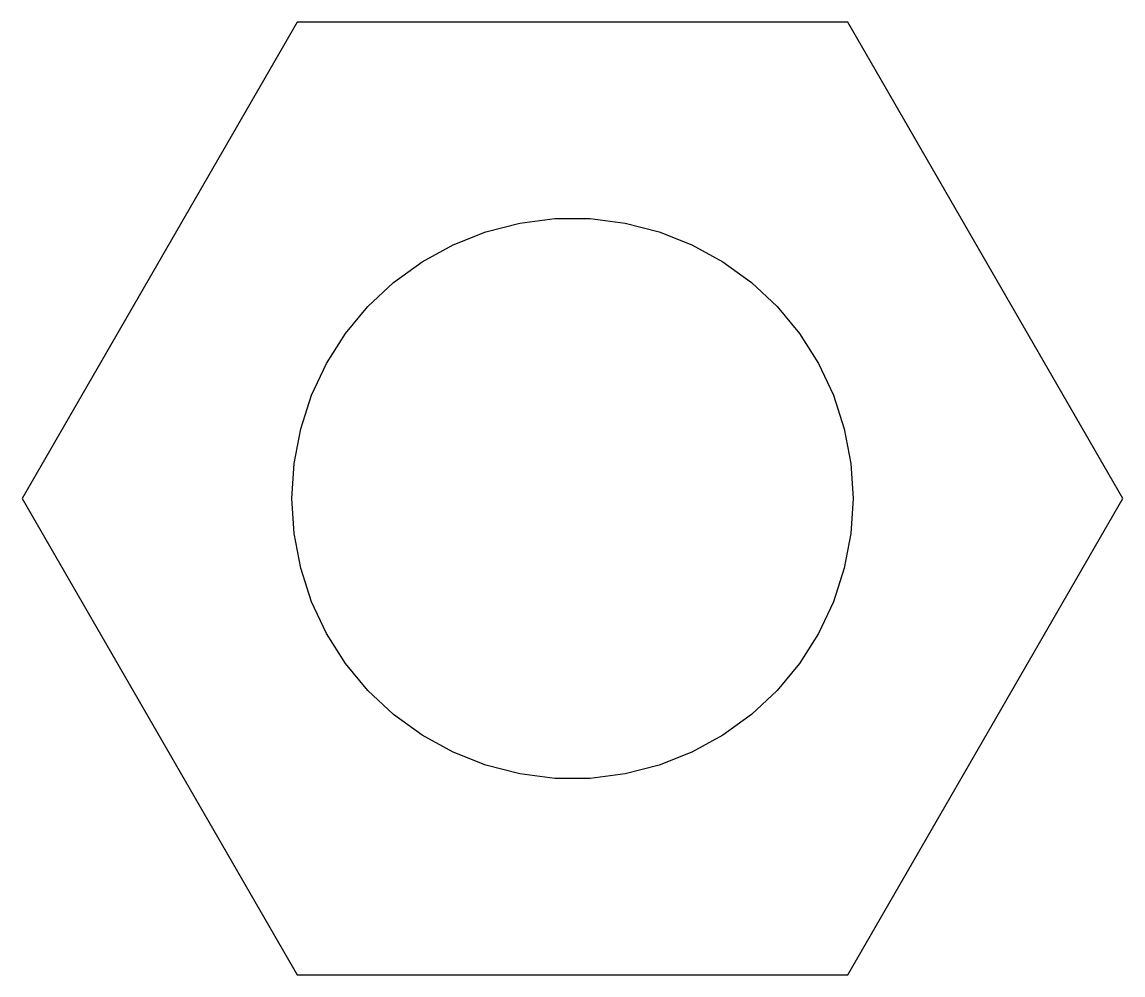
# Model space of a CAD drawing. Header units: metres. Extents: x -9.8 to 9.8, y 28.5 to 45.5.
import ezdxf

# ---------------------------------------------------------------- set-up
doc = ezdxf.new("R2010")
doc.units = ezdxf.units.M

msp = doc.modelspace()

# ---------------------------------------------------------------- linework, layer by layer
for p, q in [((-4.9045, 45.4948), (-9.80899, 37)), ((4.9045, 45.4948), (-4.9045, 45.4948)), ((9.80899, 37), (4.9045, 45.4948)), ((-0.936905, 41.9114), (-0.31395, 41.9901)), ((-0.31395, 41.9901), (0.31395, 41.9901)), ((0.31395, 41.9901), (0.936905, 41.9114)), ((-1.54507, 41.7553), (-0.936905, 41.9114)), ((0.936905, 41.9114), (1.54507, 41.7553)), ((-2.12889, 41.5241), (-1.54507, 41.7553)), ((1.54507, 41.7553), (2.12889, 41.5241)), ((-2.67912, 41.2216), (-2.12889, 41.5241)), ((2.12889, 41.5241), (2.67912, 41.2216)), ((-3.18712, 40.8526), (-2.67912, 41.2216)), ((2.67912, 41.2216), (3.18712, 40.8526)), ((-3.64484, 40.4227), (-3.18712, 40.8526)), ((3.18712, 40.8526), (3.64484, 40.4227)), ((-4.04507, 39.9389), (-3.64484, 40.4227)), ((3.64484, 40.4227), (4.04507, 39.9389)), ((-4.38153, 39.4088), (-4.04507, 39.9389)), ((4.04507, 39.9389), (4.38153, 39.4088)), ((-4.64888, 38.8406), (-4.38153, 39.4088)), ((4.38153, 39.4088), (4.64888, 38.8406)), ((-4.84291, 38.2434), (-4.64888, 38.8406)), ((4.64888, 38.8406), (4.84291, 38.2434)), ((-4.96057, 37.6267), (-4.84291, 38.2434)), ((4.84291, 38.2434), (4.96057, 37.6267)), ((-5, 37), (-4.96057, 37.6267)), ((4.96057, 37.6267), (5, 37)), ((-9.80899, 37), (-4.9045, 28.5052)), ((-4.96057, 36.3733), (-5, 37)), ((4.9045, 28.5052), (9.80899, 37)), ((5, 37), (4.96057, 36.3733)), ((-4.84291, 35.7566), (-4.96057, 36.3733)), ((4.96057, 36.3733), (4.84291, 35.7566)), ((-4.64888, 35.1594), (-4.84291, 35.7566)), ((4.84291, 35.7566), (4.64888, 35.1594)), ((-4.38153, 34.5912), (-4.64888, 35.1594)), ((4.64888, 35.1594), (4.38153, 34.5912)), ((-4.04507, 34.0611), (-4.38153, 34.5912)), ((4.38153, 34.5912), (4.04507, 34.0611)), ((-3.64484, 33.5773), (-4.04507, 34.0611)), ((4.04507, 34.0611), (3.64484, 33.5773)), ((-3.18712, 33.1474), (-3.64484, 33.5773)), ((3.64484, 33.5773), (3.18712, 33.1474)), ((-2.67912, 32.7784), (-3.18712, 33.1474)), ((3.18712, 33.1474), (2.67912, 32.7784)), ((-2.12889, 32.4759), (-2.67912, 32.7784)), ((2.67912, 32.7784), (2.12889, 32.4759)), ((-1.54507, 32.2447), (-2.12889, 32.4759)), ((2.12889, 32.4759), (1.54507, 32.2447)), ((-0.936905, 32.0886), (-1.54507, 32.2447)), ((1.54507, 32.2447), (0.936905, 32.0886)), ((-0.31395, 32.0099), (-0.936905, 32.0886)), ((0.31395, 32.0099), (-0.31395, 32.0099)), ((0.936905, 32.0886), (0.31395, 32.0099)), ((-4.9045, 28.5052), (4.9045, 28.5052))]:
    msp.add_line(p, q)

doc.saveas('drawing.dxf')
